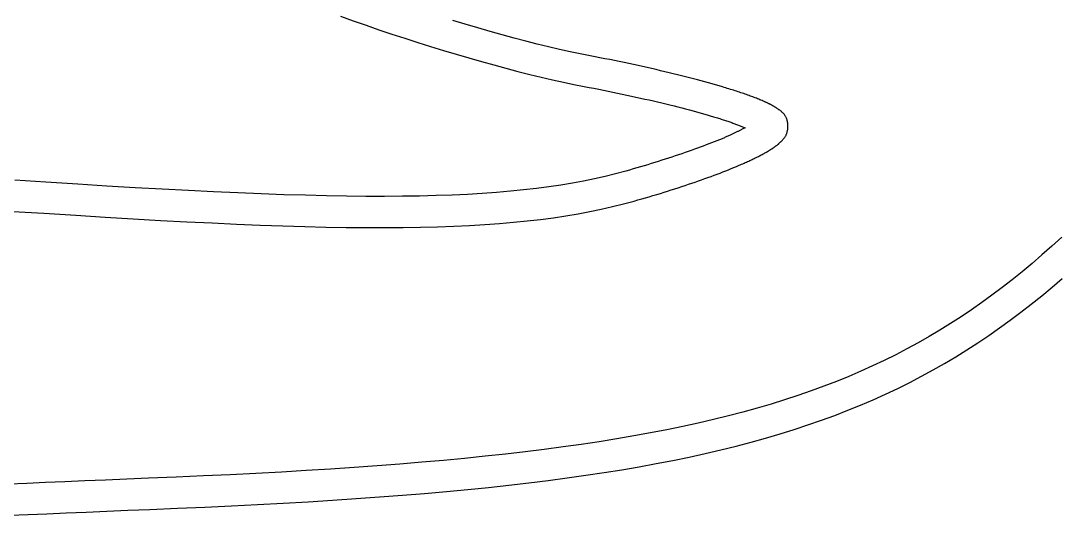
# Model space of a CAD drawing. Header units: metres. Extents: x 0 to 745, y 0 to 539.
# Drawn here: x 254.3 to 280.89, y 360.32 to 373.03 of the extents above; entities that cross this region are included whole.
import ezdxf

# ---------------------------------------------------------------- set-up
doc = ezdxf.new("R2010")
doc.units = ezdxf.units.M

msp = doc.modelspace()

# ---------------------------------------------------------------- linework, layer by layer
at = {"layer": '2', "color": 7}
for p, q in [((262.514813, 373.144336), (262.840682, 373.028122)), ((262.840682, 373.028122), (263.169007, 372.913399)), ((265.714759, 372.938934), (265.392025, 373.036029)), ((263.169007, 372.913399), (263.499147, 372.800377)), ((263.499147, 372.800377), (263.830465, 372.689268)), ((266.034561, 372.845011), (265.714759, 372.938934)), ((266.350743, 372.754484), (266.034561, 372.845011)), ((263.830465, 372.689268), (264.162321, 372.580281)), ((264.162321, 372.580281), (264.494077, 372.473629)), ((266.662618, 372.667579), (266.350743, 372.754484)), ((266.969502, 372.58452), (266.662618, 372.667579)), ((267.270706, 372.505533), (266.969502, 372.58452)), ((267.565546, 372.430841), (267.270706, 372.505533)), ((264.494077, 372.473629), (264.825093, 372.369521)), ((264.825093, 372.369521), (265.154731, 372.268169)), ((265.154731, 372.268169), (265.482352, 372.169782)), ((267.853335, 372.36067), (267.565546, 372.430841)), ((268.133385, 372.295245), (267.853335, 372.36067)), ((268.405012, 372.234791), (268.133385, 372.295245)), ((268.667528, 372.179532), (268.405012, 372.234791)), ((265.482352, 372.169782), (265.807317, 372.074573)), ((265.807317, 372.074573), (266.128986, 371.982752)), ((266.128986, 371.982752), (266.446722, 371.89453)), ((268.920248, 372.129694), (268.667528, 372.179532)), ((269.047473, 372.105336), (268.920248, 372.129694)), ((269.173901, 372.080772), (269.047473, 372.105336)), ((269.299492, 372.056015), (269.173901, 372.080772)), ((269.424208, 372.031075), (269.299492, 372.056015)), ((269.54801, 372.005964), (269.424208, 372.031075)), ((269.670857, 371.980695), (269.54801, 372.005964)), ((269.792711, 371.955278), (269.670857, 371.980695)), ((266.446722, 371.89453), (266.759885, 371.810117)), ((266.759885, 371.810117), (267.067836, 371.729724)), ((267.067836, 371.729724), (267.369937, 371.653563)), ((269.913532, 371.929726), (269.792711, 371.955278)), ((270.033281, 371.904049), (269.913532, 371.929726)), ((270.151919, 371.87826), (270.033281, 371.904049)), ((270.269407, 371.85237), (270.151919, 371.87826)), ((270.385706, 371.82639), (270.269407, 371.85237)), ((270.500775, 371.800333), (270.385706, 371.82639)), ((270.614576, 371.77421), (270.500775, 371.800333)), ((270.72707, 371.748032), (270.614576, 371.77421)), ((270.838217, 371.721811), (270.72707, 371.748032)), ((270.947978, 371.695559), (270.838217, 371.721811)), ((271.056314, 371.669288), (270.947978, 371.695559)), ((267.369937, 371.653563), (267.665548, 371.581843)), ((267.665548, 371.581843), (267.954031, 371.514776)), ((267.954031, 371.514776), (268.234746, 371.452573)), ((268.234746, 371.452573), (268.507056, 371.395444)), ((271.163185, 371.643008), (271.056314, 371.669288)), ((271.268553, 371.616732), (271.163185, 371.643008)), ((271.372377, 371.590471), (271.268553, 371.616732)), ((271.474619, 371.564237), (271.372377, 371.590471)), ((271.57524, 371.538042), (271.474619, 371.564237)), ((271.6742, 371.511896), (271.57524, 371.538042)), ((271.77146, 371.485812), (271.6742, 371.511896)), ((271.866981, 371.459802), (271.77146, 371.485812)), ((271.960723, 371.433876), (271.866981, 371.459802)), ((272.052647, 371.408047), (271.960723, 371.433876)), ((268.507056, 371.395444), (268.77032, 371.3436)), ((268.77032, 371.3436), (268.895399, 371.319654)), ((268.895399, 371.319654), (269.019708, 371.295505)), ((269.019708, 371.295505), (269.1432, 371.271168)), ((269.1432, 371.271168), (269.265832, 371.246655)), ((269.265832, 371.246655), (269.387558, 371.221979)), ((269.387558, 371.221979), (269.508336, 371.197153)), ((269.508336, 371.197153), (269.62812, 371.172189)), ((269.62812, 371.172189), (269.746865, 371.147102)), ((272.142714, 371.382325), (272.052647, 371.408047)), ((272.230885, 371.356724), (272.142714, 371.382325)), ((272.31712, 371.331254), (272.230885, 371.356724)), ((272.359497, 371.318576), (272.31712, 371.331254)), ((272.401371, 371.305943), (272.359497, 371.318576)), ((272.44274, 371.293353), (272.401371, 371.305943)), ((272.483602, 371.280806), (272.44274, 371.293353)), ((272.523954, 371.268302), (272.483602, 371.280806)), ((272.563795, 371.255839), (272.523954, 371.268302)), ((272.603122, 371.243418), (272.563795, 371.255839)), ((272.641934, 371.231038), (272.603122, 371.243418)), ((272.680228, 371.218698), (272.641934, 371.231038)), ((272.718002, 371.206397), (272.680228, 371.218698)), ((272.755254, 371.194136), (272.718002, 371.206397)), ((272.791982, 371.181913), (272.755254, 371.194136)), ((272.828183, 371.169728), (272.791982, 371.181913)), ((272.863857, 371.15758), (272.828183, 371.169728)), ((269.746865, 371.147102), (269.864527, 371.121903)), ((269.864527, 371.121903), (269.981062, 371.096605)), ((269.981062, 371.096605), (270.096426, 371.071222)), ((270.096426, 371.071222), (270.210572, 371.045766)), ((270.210572, 371.045766), (270.323458, 371.020251)), ((270.323458, 371.020251), (270.435039, 370.994688)), ((270.435039, 370.994688), (270.54527, 370.969092)), ((270.54527, 370.969092), (270.654106, 370.943475)), ((270.654106, 370.943475), (270.761504, 370.917849)), ((270.761504, 370.917849), (270.867418, 370.892228)), ((272.899, 371.14547), (272.863857, 371.15758)), ((272.933611, 371.133395), (272.899, 371.14547)), ((272.967687, 371.121357), (272.933611, 371.133395)), ((273.001226, 371.109353), (272.967687, 371.121357)), ((273.034226, 371.097384), (273.001226, 371.109353)), ((273.066686, 371.08545), (273.034226, 371.097384)), ((273.098603, 371.073548), (273.066686, 371.08545)), ((273.129974, 371.06168), (273.098603, 371.073548)), ((273.160798, 371.049844), (273.129974, 371.06168)), ((273.191073, 371.03804), (273.160798, 371.049844)), ((273.220797, 371.026267), (273.191073, 371.03804)), ((273.249967, 371.014525), (273.220797, 371.026267)), ((273.278581, 371.002812), (273.249967, 371.014525)), ((273.306638, 370.99113), (273.278581, 371.002812)), ((273.334134, 370.979476), (273.306638, 370.99113)), ((273.361069, 370.967851), (273.334134, 370.979476)), ((273.38744, 370.956254), (273.361069, 370.967851)), ((273.400412, 370.950472), (273.38744, 370.956254)), ((273.413243, 370.944708), (273.400412, 370.950472)), ((273.425934, 370.938957), (273.413243, 370.944708)), ((273.43849, 370.933216), (273.425934, 370.938957)), ((273.450913, 370.92748), (273.43849, 370.933216)), ((273.463204, 370.921746), (273.450913, 370.92748)), ((273.475368, 370.916009), (273.463204, 370.921746)), ((273.487407, 370.910265), (273.475368, 370.916009)), ((273.499322, 370.904511), (273.487407, 370.910265)), ((273.511118, 370.898743), (273.499322, 370.904511)), ((273.522797, 370.892956), (273.511118, 370.898743)), ((270.867418, 370.892228), (270.971804, 370.866626)), ((270.971804, 370.866626), (271.074618, 370.841053)), ((271.074618, 370.841053), (271.175815, 370.815524)), ((271.175815, 370.815524), (271.275351, 370.790052)), ((271.275351, 370.790052), (271.373181, 370.764649)), ((271.373181, 370.764649), (271.469261, 370.739329)), ((271.469261, 370.739329), (271.563546, 370.714103)), ((271.563546, 370.714103), (271.655991, 370.688986)), ((271.655991, 370.688986), (271.746553, 370.663989)), ((271.746553, 370.663989), (271.835187, 370.639127)), ((271.835187, 370.639127), (271.921847, 370.614411)), ((273.534361, 370.887146), (273.522797, 370.892956)), ((273.545813, 370.881311), (273.534361, 370.887146)), ((273.557156, 370.875444), (273.545813, 370.881311)), ((273.568392, 370.869544), (273.557156, 370.875444)), ((273.579524, 370.863604), (273.568392, 370.869544)), ((273.590556, 370.857623), (273.579524, 370.863604)), ((273.601488, 370.851595), (273.590556, 370.857623)), ((273.612325, 370.845516), (273.601488, 370.851595)), ((273.623069, 370.839383), (273.612325, 370.845516)), ((273.633723, 370.833192), (273.623069, 370.839383)), ((273.644288, 370.826938), (273.633723, 370.833192)), ((273.654769, 370.820618), (273.644288, 370.826938)), ((273.665167, 370.814228), (273.654769, 370.820618)), ((273.675485, 370.807763), (273.665167, 370.814228)), ((273.685727, 370.80122), (273.675485, 370.807763)), ((273.695894, 370.794595), (273.685727, 370.80122)), ((273.705989, 370.787883), (273.695894, 370.794595)), ((273.716015, 370.781081), (273.705989, 370.787883)), ((273.725976, 370.774185), (273.716015, 370.781081)), ((273.735872, 370.76719), (273.725976, 370.774185)), ((273.745918, 370.760101), (273.735872, 370.76719)), ((273.756295, 370.752891), (273.745918, 370.760101)), ((273.766958, 370.745521), (273.756295, 370.752891)), ((273.777862, 370.737955), (273.766958, 370.745521)), ((273.788963, 370.730153), (273.777862, 370.737955)), ((273.800216, 370.722078), (273.788963, 370.730153)), ((273.811576, 370.713693), (273.800216, 370.722078)), ((273.822999, 370.704958), (273.811576, 370.713693)), ((273.834438, 370.695836), (273.822999, 370.704958)), ((273.845851, 370.686289), (273.834438, 370.695836)), ((273.857192, 370.676279), (273.845851, 370.686289)), ((273.868416, 370.665768), (273.857192, 370.676279)), ((273.879478, 370.654717), (273.868416, 370.665768)), ((273.890334, 370.64309), (273.879478, 370.654717)), ((273.900939, 370.630848), (273.890334, 370.64309)), ((271.921847, 370.614411), (272.006491, 370.589855)), ((272.006491, 370.589855), (272.089072, 370.565472)), ((272.089072, 370.565472), (272.122661, 370.555404)), ((272.122661, 370.555404), (272.155621, 370.545406)), ((272.155621, 370.545406), (272.187965, 370.535476)), ((272.187965, 370.535476), (272.219708, 370.525614)), ((272.219708, 370.525614), (272.250861, 370.515819)), ((272.250861, 370.515819), (272.28144, 370.506091)), ((272.28144, 370.506091), (272.311457, 370.496429)), ((272.311457, 370.496429), (272.340926, 370.486832)), ((272.340926, 370.486832), (272.36986, 370.4773)), ((272.36986, 370.4773), (272.398273, 370.467832)), ((272.398273, 370.467832), (272.426178, 370.458427)), ((272.426178, 370.458427), (272.453589, 370.449085)), ((272.453589, 370.449085), (272.480519, 370.439806)), ((272.480519, 370.439806), (272.506983, 370.430587)), ((272.506983, 370.430587), (272.532992, 370.42143)), ((272.532992, 370.42143), (272.558561, 370.412333)), ((272.558561, 370.412333), (272.583704, 370.403295)), ((272.583704, 370.403295), (272.608433, 370.394317)), ((272.608433, 370.394317), (272.632763, 370.385396)), ((272.632763, 370.385396), (272.656706, 370.376533)), ((272.656706, 370.376533), (272.680277, 370.367728)), ((272.680277, 370.367728), (272.703488, 370.358978)), ((273.911248, 370.617952), (273.900939, 370.630848)), ((273.921216, 370.604366), (273.911248, 370.617952)), ((273.930799, 370.59005), (273.921216, 370.604366)), ((273.939952, 370.574968), (273.930799, 370.59005)), ((273.94863, 370.55908), (273.939952, 370.574968)), ((273.956788, 370.54235), (273.94863, 370.55908)), ((273.964382, 370.524738), (273.956788, 370.54235)), ((273.971366, 370.506207), (273.964382, 370.524738)), ((273.977697, 370.48672), (273.971366, 370.506207)), ((273.983328, 370.466237), (273.977697, 370.48672)), ((273.988216, 370.444721), (273.983328, 370.466237)), ((273.992316, 370.422135), (273.988216, 370.444721)), ((273.995583, 370.398439), (273.992316, 370.422135)), ((273.997971, 370.373596), (273.995583, 370.398439)), ((273.999437, 370.347569), (273.997971, 370.373596)), ((272.552227, 370.106901), (272.533715, 370.098313)), ((272.570372, 370.115411), (272.552227, 370.106901)), ((272.58817, 370.123848), (272.570372, 370.115411)), ((272.605637, 370.132215), (272.58817, 370.123848)), ((272.622792, 370.140516), (272.605637, 370.132215)), ((272.639652, 370.148754), (272.622792, 370.140516)), ((272.656236, 370.156933), (272.639652, 370.148754)), ((272.67256, 370.165056), (272.656236, 370.156933)), ((272.688643, 370.173127), (272.67256, 370.165056)), ((272.704503, 370.18115), (272.688643, 370.173127)), ((272.703488, 370.358978), (272.726353, 370.350285)), ((272.720157, 370.189128), (272.704503, 370.18115)), ((272.735623, 370.197064), (272.720157, 370.189128)), ((272.726353, 370.350285), (272.748887, 370.341646)), ((272.75092, 370.204963), (272.735623, 370.197064)), ((272.748887, 370.341646), (272.771101, 370.333062)), ((272.766064, 370.212828), (272.75092, 370.204963)), ((272.781074, 370.220662), (272.766064, 370.212828)), ((272.771101, 370.333062), (272.79301, 370.324531)), ((272.795967, 370.228469), (272.781074, 370.220662)), ((272.79301, 370.324531), (272.814627, 370.316054)), ((272.810761, 370.236253), (272.795967, 370.228469)), ((272.825474, 370.244017), (272.810761, 370.236253)), ((272.814627, 370.316054), (272.835966, 370.307629)), ((272.840124, 370.251764), (272.825474, 370.244017)), ((272.835966, 370.307629), (272.85704, 370.299257)), ((272.854729, 370.259499), (272.840124, 370.251764)), ((272.869306, 370.267225), (272.854729, 370.259499)), ((272.85704, 370.299257), (272.877863, 370.290935)), ((272.883873, 370.274946), (272.869306, 370.267225)), ((272.877863, 370.290935), (272.898448, 370.282664)), ((272.898448, 370.282664), (272.883873, 370.274946)), ((273.950716, 370.090685), (273.957306, 370.104639)), ((273.957306, 370.104639), (273.963534, 370.119134)), ((273.963534, 370.119134), (273.969372, 370.13419)), ((273.969372, 370.13419), (273.97479, 370.14983)), ((273.97479, 370.14983), (273.979761, 370.166074)), ((273.979761, 370.166074), (273.984254, 370.182943)), ((273.984254, 370.182943), (273.988242, 370.200459)), ((273.988242, 370.200459), (273.991695, 370.218642)), ((273.991695, 370.218642), (273.994585, 370.237515)), ((273.994585, 370.237515), (273.996883, 370.257097)), ((273.996883, 370.257097), (273.99856, 370.277411)), ((273.99856, 370.277411), (273.999587, 370.298478)), ((273.999936, 370.320318), (273.999437, 370.347569)), ((273.999587, 370.298478), (273.999936, 370.320318)), ((271.89813, 369.838513), (271.824826, 369.810936)), ((271.97004, 369.865937), (271.89813, 369.838513)), ((272.040524, 369.893191), (271.97004, 369.865937)), ((272.109546, 369.920262), (272.040524, 369.893191)), ((272.177071, 369.947134), (272.109546, 369.920262)), ((272.243065, 369.973792), (272.177071, 369.947134)), ((272.307493, 370.000222), (272.243065, 369.973792)), ((272.37032, 370.026408), (272.307493, 370.000222)), ((272.392399, 370.035741), (272.37032, 370.026408)), ((272.413969, 370.044968), (272.392399, 370.035741)), ((272.435049, 370.054094), (272.413969, 370.044968)), ((272.455656, 370.06312), (272.435049, 370.054094)), ((272.475809, 370.072052), (272.455656, 370.06312)), ((272.495524, 370.080892), (272.475809, 370.072052)), ((272.514821, 370.089645), (272.495524, 370.080892)), ((272.533715, 370.098313), (272.514821, 370.089645)), ((273.710731, 369.828333), (273.71943, 369.835139)), ((273.71943, 369.835139), (273.728062, 369.842015)), ((273.728062, 369.842015), (273.73663, 369.848967)), ((273.73663, 369.848967), (273.745136, 369.855997)), ((273.745136, 369.855997), (273.75358, 369.863112)), ((273.75358, 369.863112), (273.761965, 369.870316)), ((273.761965, 369.870316), (273.770293, 369.877612)), ((273.770293, 369.877612), (273.778565, 369.885007)), ((273.778565, 369.885007), (273.786783, 369.892504)), ((273.786783, 369.892504), (273.794949, 369.900107)), ((273.794949, 369.900107), (273.803064, 369.907822)), ((273.803064, 369.907822), (273.811241, 369.915666)), ((273.811241, 369.915666), (273.819575, 369.923669)), ((273.819575, 369.923669), (273.828037, 369.931853)), ((273.828037, 369.931853), (273.836598, 369.940239)), ((273.836598, 369.940239), (273.845229, 369.948848)), ((273.845229, 369.948848), (273.853901, 369.9577)), ((273.853901, 369.9577), (273.862586, 369.966818)), ((273.862586, 369.966818), (273.871255, 369.976223)), ((273.871255, 369.976223), (273.879878, 369.985935)), ((273.879878, 369.985935), (273.888428, 369.995976)), ((273.888428, 369.995976), (273.896876, 370.006367)), ((273.896876, 370.006367), (273.905192, 370.01713)), ((273.905192, 370.01713), (273.913347, 370.028284)), ((273.913347, 370.028284), (273.921314, 370.039853)), ((273.921314, 370.039853), (273.929063, 370.051856)), ((273.929063, 370.051856), (273.936566, 370.064315)), ((273.936566, 370.064315), (273.943793, 370.077251)), ((273.943793, 370.077251), (273.950716, 370.090685)), ((271.192438, 369.586576), (271.108165, 369.558287)), ((271.275631, 369.614845), (271.192438, 369.586576)), ((271.35771, 369.643081), (271.275631, 369.614845)), ((271.438638, 369.671267), (271.35771, 369.643081)), ((271.518383, 369.699389), (271.438638, 369.671267)), ((271.596909, 369.727432), (271.518383, 369.699389)), ((271.674181, 369.75538), (271.596909, 369.727432)), ((271.750165, 369.78322), (271.674181, 369.75538)), ((271.824826, 369.810936), (271.750165, 369.78322)), ((273.265818, 369.558319), (273.290988, 369.571355)), ((273.290988, 369.571355), (273.315754, 369.584357)), ((273.315754, 369.584357), (273.340115, 369.597326)), ((273.340115, 369.597326), (273.364069, 369.610263)), ((273.364069, 369.610263), (273.387615, 369.623169)), ((273.387615, 369.623169), (273.410752, 369.636045)), ((273.410752, 369.636045), (273.433478, 369.648892)), ((273.433478, 369.648892), (273.455792, 369.661711)), ((273.455792, 369.661711), (273.477692, 369.674502)), ((273.477692, 369.674502), (273.499178, 369.687267)), ((273.499178, 369.687267), (273.520248, 369.700006)), ((273.520248, 369.700006), (273.530628, 369.706358)), ((273.530628, 369.706358), (273.540908, 369.71269)), ((273.540908, 369.71269), (273.551088, 369.719005)), ((273.551088, 369.719005), (273.561172, 369.725309)), ((273.561172, 369.725309), (273.571161, 369.731607)), ((273.571161, 369.731607), (273.581056, 369.737902)), ((273.581056, 369.737902), (273.59086, 369.744199)), ((273.59086, 369.744199), (273.600573, 369.750503)), ((273.600573, 369.750503), (273.610198, 369.756818)), ((273.610198, 369.756818), (273.619736, 369.763149)), ((273.619736, 369.763149), (273.62919, 369.769501)), ((273.62919, 369.769501), (273.63856, 369.775877)), ((273.63856, 369.775877), (273.647849, 369.782283)), ((273.647849, 369.782283), (273.657058, 369.788723)), ((273.657058, 369.788723), (273.666188, 369.795202)), ((273.666188, 369.795202), (273.675243, 369.801724)), ((273.675243, 369.801724), (273.684223, 369.808293)), ((273.684223, 369.808293), (273.69313, 369.814915)), ((273.69313, 369.814915), (273.701965, 369.821593)), ((273.701965, 369.821593), (273.710731, 369.828333)), ((270.306836, 369.305291), (270.213673, 369.277632)), ((270.399267, 369.33308), (270.306836, 369.305291)), ((270.49093, 369.360984), (270.399267, 369.33308)), ((270.581791, 369.388989), (270.49093, 369.360984)), ((270.671815, 369.417079), (270.581791, 369.388989)), ((270.760968, 369.445239), (270.671815, 369.417079)), ((270.849213, 369.473455), (270.760968, 369.445239)), ((270.936518, 369.501712), (270.849213, 369.473455)), ((271.022847, 369.529994), (270.936518, 369.501712)), ((271.108165, 369.558287), (271.022847, 369.529994)), ((272.679624, 369.28907), (272.712594, 369.302977)), ((272.712594, 369.302977), (272.745188, 369.316832)), ((272.745188, 369.316832), (272.777402, 369.330636)), ((272.777402, 369.330636), (272.809237, 369.344389)), ((272.809237, 369.344389), (272.84069, 369.358092)), ((272.84069, 369.358092), (272.87176, 369.371747)), ((272.87176, 369.371747), (272.902446, 369.385354)), ((272.902446, 369.385354), (272.932748, 369.398914)), ((272.932748, 369.398914), (272.962662, 369.412428)), ((272.962662, 369.412428), (272.992188, 369.425897)), ((272.992188, 369.425897), (273.021325, 369.439322)), ((273.021325, 369.439322), (273.050072, 369.452704)), ((273.050072, 369.452704), (273.078426, 369.466044)), ((273.078426, 369.466044), (273.106387, 369.479343)), ((273.106387, 369.479343), (273.133953, 369.492601)), ((273.133953, 369.492601), (273.161124, 369.50582)), ((273.161124, 369.50582), (273.187896, 369.519)), ((273.187896, 369.519), (273.214271, 369.532143)), ((273.214271, 369.532143), (273.240245, 369.545249)), ((273.240245, 369.545249), (273.265818, 369.558319)), ((269.574379, 369.098622), (269.308199, 369.032677)), ((269.834384, 369.1686), (269.574379, 369.098622)), ((269.930132, 369.195588), (269.834384, 369.1686)), ((270.025286, 369.222766), (269.930132, 369.195588)), ((270.119811, 369.250119), (270.025286, 369.222766)), ((270.213673, 369.277632), (270.119811, 369.250119)), ((272.025754, 369.032365), (272.103727, 369.061339)), ((272.103727, 369.061339), (272.180437, 369.090229)), ((272.180437, 369.090229), (272.255857, 369.119023)), ((272.255857, 369.119023), (272.329955, 369.147707)), ((272.329955, 369.147707), (272.402704, 369.176271)), ((272.402704, 369.176271), (272.474075, 369.204701)), ((272.474075, 369.204701), (272.544038, 369.232986)), ((272.544038, 369.232986), (272.612564, 369.261113)), ((272.612564, 369.261113), (272.679624, 369.28907)), ((254.947485, 368.882837), (254.147013, 368.932089)), ((255.767192, 368.831096), (254.947485, 368.882837)), ((256.515904, 368.784292), (255.767192, 368.831096)), ((257.238211, 368.741242), (256.515904, 368.784292)), ((268.167781, 368.809029), (267.860264, 368.763103)), ((268.465635, 368.85894), (268.167781, 368.809029)), ((268.754525, 368.912845), (268.465635, 368.85894)), ((269.035146, 368.970754), (268.754525, 368.912845)), ((269.308199, 369.032677), (269.035146, 368.970754)), ((271.272005, 368.769832), (271.360028, 368.799012)), ((271.360028, 368.799012), (271.44705, 368.828219)), ((271.44705, 368.828219), (271.533043, 368.857439)), ((271.533043, 368.857439), (271.617977, 368.886661)), ((271.617977, 368.886661), (271.701824, 368.915872)), ((271.701824, 368.915872), (271.784555, 368.945061)), ((271.784555, 368.945061), (271.866139, 368.974214)), ((271.866139, 368.974214), (271.946549, 369.003319)), ((271.946549, 369.003319), (272.025754, 369.032365)), ((257.934809, 368.701953), (257.238211, 368.741242)), ((258.606396, 368.666437), (257.934809, 368.701953)), ((259.253671, 368.634702), (258.606396, 368.666437)), ((259.87733, 368.606759), (259.253671, 368.634702)), ((260.478071, 368.582616), (259.87733, 368.606759)), ((261.056592, 368.562284), (260.478071, 368.582616)), ((261.613591, 368.545773), (261.056592, 368.562284)), ((262.149765, 368.533091), (261.613591, 368.545773)), ((262.665811, 368.52425), (262.149765, 368.533091)), ((263.162428, 368.519257), (262.665811, 368.52425)), ((263.640313, 368.518123), (263.162428, 368.519257)), ((264.100164, 368.520858), (263.640313, 368.518123)), ((264.542678, 368.527471), (264.100164, 368.520858)), ((264.968553, 368.537972), (264.542678, 368.527471)), ((265.378487, 368.552371), (264.968553, 368.537972)), ((265.773177, 368.570676), (265.378487, 368.552371)), ((266.15332, 368.592899), (265.773177, 368.570676)), ((266.519615, 368.619048), (266.15332, 368.592899)), ((266.87276, 368.649133), (266.519615, 368.619048)), ((267.213451, 368.683164), (266.87276, 368.649133)), ((267.542386, 368.721151), (267.213451, 368.683164)), ((267.860264, 368.763103), (267.542386, 368.721151)), ((270.343172, 368.482165), (270.439595, 368.510409)), ((270.439595, 368.510409), (270.53531, 368.538802)), ((270.53531, 368.538802), (270.630287, 368.567332)), ((270.630287, 368.567332), (270.724496, 368.595986)), ((270.724496, 368.595986), (270.817908, 368.624752)), ((270.817908, 368.624752), (270.910495, 368.653618)), ((270.910495, 368.653618), (271.002228, 368.682571)), ((271.002228, 368.682571), (271.093076, 368.711599)), ((271.093076, 368.711599), (271.183012, 368.74069)), ((271.183012, 368.74069), (271.272005, 368.769832)), ((269.20658, 368.18929), (269.493891, 368.254635)), ((269.493891, 368.254635), (269.774777, 368.324346)), ((269.774777, 368.324346), (270.049936, 368.398446)), ((270.049936, 368.398446), (270.148313, 368.426171)), ((270.148313, 368.426171), (270.246068, 368.454081)), ((270.246068, 368.454081), (270.343172, 368.482165)), ((254.097889, 368.133596), (254.897063, 368.08447)), ((254.897063, 368.08447), (255.71556, 368.032822)), ((255.71556, 368.032822), (256.466539, 367.985847)), ((256.466539, 367.985847), (257.191523, 367.942554)), ((267.979101, 367.97107), (268.299103, 368.0192)), ((268.299103, 368.0192), (268.609885, 368.071596)), ((268.609885, 368.071596), (268.912144, 368.128285)), ((268.912144, 368.128285), (269.20658, 368.18929)), ((257.191523, 367.942554), (257.891211, 367.902967)), ((257.891211, 367.902967), (258.566302, 367.867112)), ((258.566302, 367.867112), (259.217496, 367.835012)), ((259.217496, 367.835012), (259.845491, 367.806692)), ((259.845491, 367.806692), (260.450985, 367.782175)), ((260.450985, 367.782175), (261.034679, 367.761488)), ((261.034679, 367.761488), (261.59727, 367.744653)), ((261.59727, 367.744653), (262.139457, 367.731696)), ((262.139457, 367.731696), (262.66194, 367.72264)), ((262.66194, 367.72264), (263.165418, 367.717511)), ((263.165418, 367.717511), (263.650588, 367.716332)), ((263.650588, 367.716332), (264.118151, 367.719128)), ((264.118151, 367.719128), (264.568805, 367.725923)), ((264.568805, 367.725923), (265.003248, 367.736742)), ((265.003248, 367.736742), (265.422181, 367.751609)), ((265.422181, 367.751609), (265.826301, 367.770548)), ((265.826301, 367.770548), (266.216307, 367.793584)), ((266.216307, 367.793584), (266.5929, 367.820741)), ((266.5929, 367.820741), (266.956776, 367.852044)), ((266.956776, 367.852044), (267.308636, 367.887517)), ((267.308636, 367.887517), (267.649178, 367.927184)), ((267.649178, 367.927184), (267.979101, 367.97107)), ((281.02919, 367.470586), (280.775859, 367.239994)), ((280.775859, 367.239994), (280.522131, 367.01542)), ((280.522131, 367.01542), (280.267717, 366.796768)), ((280.267717, 366.796768), (280.01233, 366.583943)), ((280.01233, 366.583943), (279.755682, 366.37685)), ((280.779657, 366.185879), (281.043746, 366.412048)), ((279.497487, 366.175392), (279.237455, 365.979476)), ((279.755682, 366.37685), (279.497487, 366.175392)), ((280.514172, 365.965415), (280.779657, 366.185879)), ((279.237455, 365.979476), (278.975301, 365.789004)), ((280.247033, 365.750585), (280.514172, 365.965415)), ((278.710735, 365.603882), (278.443471, 365.424014)), ((278.975301, 365.789004), (278.710735, 365.603882)), ((279.97798, 365.54132), (280.247033, 365.750585)), ((278.443471, 365.424014), (278.173221, 365.249305)), ((279.433101, 365.139203), (279.706756, 365.337549)), ((279.706756, 365.337549), (279.97798, 365.54132)), ((277.899697, 365.079659), (277.622611, 364.914981)), ((278.173221, 365.249305), (277.899697, 365.079659)), ((279.156757, 364.946213), (279.433101, 365.139203)), ((277.622611, 364.914981), (277.341677, 364.755176)), ((278.877465, 364.758507), (279.156757, 364.946213)), ((277.056607, 364.600146), (276.767112, 364.449799)), ((277.341677, 364.755176), (277.056607, 364.600146)), ((278.309004, 364.398674), (278.594967, 364.576018)), ((278.594967, 364.576018), (278.877465, 364.758507)), ((276.472905, 364.304037), (276.1737, 364.162765)), ((276.767112, 364.449799), (276.472905, 364.304037)), ((278.019318, 364.226405), (278.309004, 364.398674)), ((275.869207, 364.025889), (275.55914, 363.893312)), ((276.1737, 364.162765), (275.869207, 364.025889)), ((277.42774, 363.896817), (277.725649, 364.059143)), ((277.725649, 364.059143), (278.019318, 364.226405)), ((275.243211, 363.764938), (274.921132, 363.640674)), ((275.55914, 363.893312), (275.243211, 363.764938)), ((276.818165, 363.586694), (277.125331, 363.739357)), ((277.125331, 363.739357), (277.42774, 363.896817)), ((274.592616, 363.520422), (274.257375, 363.404088)), ((274.921132, 363.640674), (274.592616, 363.520422)), ((276.505981, 363.438758), (276.818165, 363.586694)), ((273.915121, 363.291576), (273.565568, 363.18279)), ((274.257375, 363.404088), (273.915121, 363.291576)), ((275.86553, 363.156787), (276.188522, 363.295479)), ((276.188522, 363.295479), (276.505981, 363.438758)), ((272.843246, 362.976253), (272.469887, 362.878396)), ((273.208383, 363.077691), (272.843246, 362.976253)), ((273.565568, 363.18279), (273.208383, 363.077691)), ((275.201909, 362.892885), (275.536745, 363.022612)), ((275.536745, 363.022612), (275.86553, 363.156787)), ((271.69743, 362.693115), (271.297793, 362.605535)), ((272.088039, 362.784043), (271.69743, 362.693115)), ((272.469887, 362.878396), (272.088039, 362.784043)), ((274.513048, 362.646494), (274.860763, 362.767536)), ((274.860763, 362.767536), (275.201909, 362.892885)), ((270.470352, 362.440102), (270.04201, 362.362093)), ((270.888856, 362.521223), (270.470352, 362.440102)), ((271.297793, 362.605535), (270.888856, 362.521223)), ((273.427953, 362.308466), (273.79688, 362.417056)), ((273.79688, 362.417056), (274.158507, 362.529691)), ((274.158507, 362.529691), (274.513048, 362.646494)), ((268.695265, 362.145959), (268.224879, 362.079618)), ((269.154736, 362.2151), (268.695265, 362.145959)), ((269.603561, 362.287119), (269.154736, 362.2151)), ((270.04201, 362.362093), (269.603561, 362.287119)), ((272.667241, 362.102925), (273.051499, 362.203785)), ((273.051499, 362.203785), (273.427953, 362.308466)), ((266.745536, 361.896607), (266.228795, 361.840681)), ((267.250284, 361.95502), (266.745536, 361.896607)), ((267.743308, 362.015997), (267.250284, 361.95502)), ((268.224879, 362.079618), (267.743308, 362.015997)), ((271.464875, 361.822395), (271.874205, 361.912317)), ((271.874205, 361.912317), (272.274902, 362.005798)), ((272.274902, 362.005798), (272.667241, 362.102925)), ((263.455772, 361.595608), (262.861417, 361.552957)), ((264.036517, 361.640276), (263.455772, 361.595608)), ((264.603923, 361.687039), (264.036517, 361.640276)), ((265.158258, 361.735975), (264.603923, 361.687039)), ((265.699792, 361.787163), (265.158258, 361.735975)), ((266.228795, 361.840681), (265.699792, 361.787163)), ((270.182308, 361.573105), (270.619203, 361.652877)), ((270.619203, 361.652877), (271.046633, 361.735944)), ((271.046633, 361.735944), (271.464875, 361.822395)), ((258.994409, 361.335028), (258.297247, 361.304306)), ((259.676077, 361.36722), (258.994409, 361.335028)), ((260.342518, 361.40096), (259.676077, 361.36722)), ((260.994004, 361.436325), (260.342518, 361.40096)), ((261.630802, 361.473394), (260.994004, 361.436325)), ((262.253184, 361.512245), (261.630802, 361.473394)), ((262.861417, 361.552957), (262.253184, 361.512245)), ((268.334541, 361.285228), (268.812064, 361.352691)), ((268.812064, 361.352691), (269.279015, 361.4231)), ((269.279015, 361.4231), (269.735671, 361.496542)), ((269.735671, 361.496542), (270.182308, 361.573105)), ((254.456735, 361.145604), (253.988853, 361.124767)), ((254.939226, 361.166536), (254.456735, 361.145604)), ((255.436713, 361.187632), (254.939226, 361.166536)), ((255.949581, 361.208956), (255.436713, 361.187632)), ((256.478214, 361.230577), (255.949581, 361.208956)), ((257.022999, 361.252561), (256.478214, 361.230577)), ((257.58432, 361.274974), (257.022999, 361.252561)), ((258.297247, 361.304306), (257.58432, 361.274974)), ((266.313186, 361.043085), (266.835767, 361.09964)), ((266.835767, 361.09964), (267.346669, 361.15879)), ((267.346669, 361.15879), (267.846168, 361.220624)), ((267.846168, 361.220624), (268.334541, 361.285228)), ((262.916918, 360.753369), (263.515392, 360.796187)), ((263.515392, 360.796187), (264.100525, 360.841075)), ((264.100525, 360.841075), (264.672595, 360.888122)), ((264.672595, 360.888122), (265.231876, 360.937414)), ((265.231876, 360.937414), (265.778648, 360.989039)), ((265.778648, 360.989039), (266.313186, 361.043085)), ((258.3308, 360.504275), (259.030412, 360.535048)), ((259.030412, 360.535048), (259.714745, 360.567279)), ((259.714745, 360.567279), (260.384076, 360.601056)), ((260.384076, 360.601056), (261.038682, 360.636466)), ((261.038682, 360.636466), (261.67884, 360.673596)), ((261.67884, 360.673596), (262.304827, 360.712535)), ((262.304827, 360.712535), (262.916918, 360.753369)), ((254.024668, 360.324624), (254.491511, 360.345458)), ((254.491511, 360.345458), (254.973114, 360.366397)), ((254.973114, 360.366397), (255.469852, 360.387504)), ((255.469852, 360.387504), (255.982098, 360.408842)), ((255.982098, 360.408842), (256.510227, 360.430474)), ((256.510227, 360.430474), (257.054614, 360.452463)), ((257.054614, 360.452463), (257.615632, 360.474872)), ((257.615632, 360.474872), (258.3308, 360.504275))]:
    msp.add_line(p, q, dxfattribs=at)

doc.saveas('drawing.dxf')
